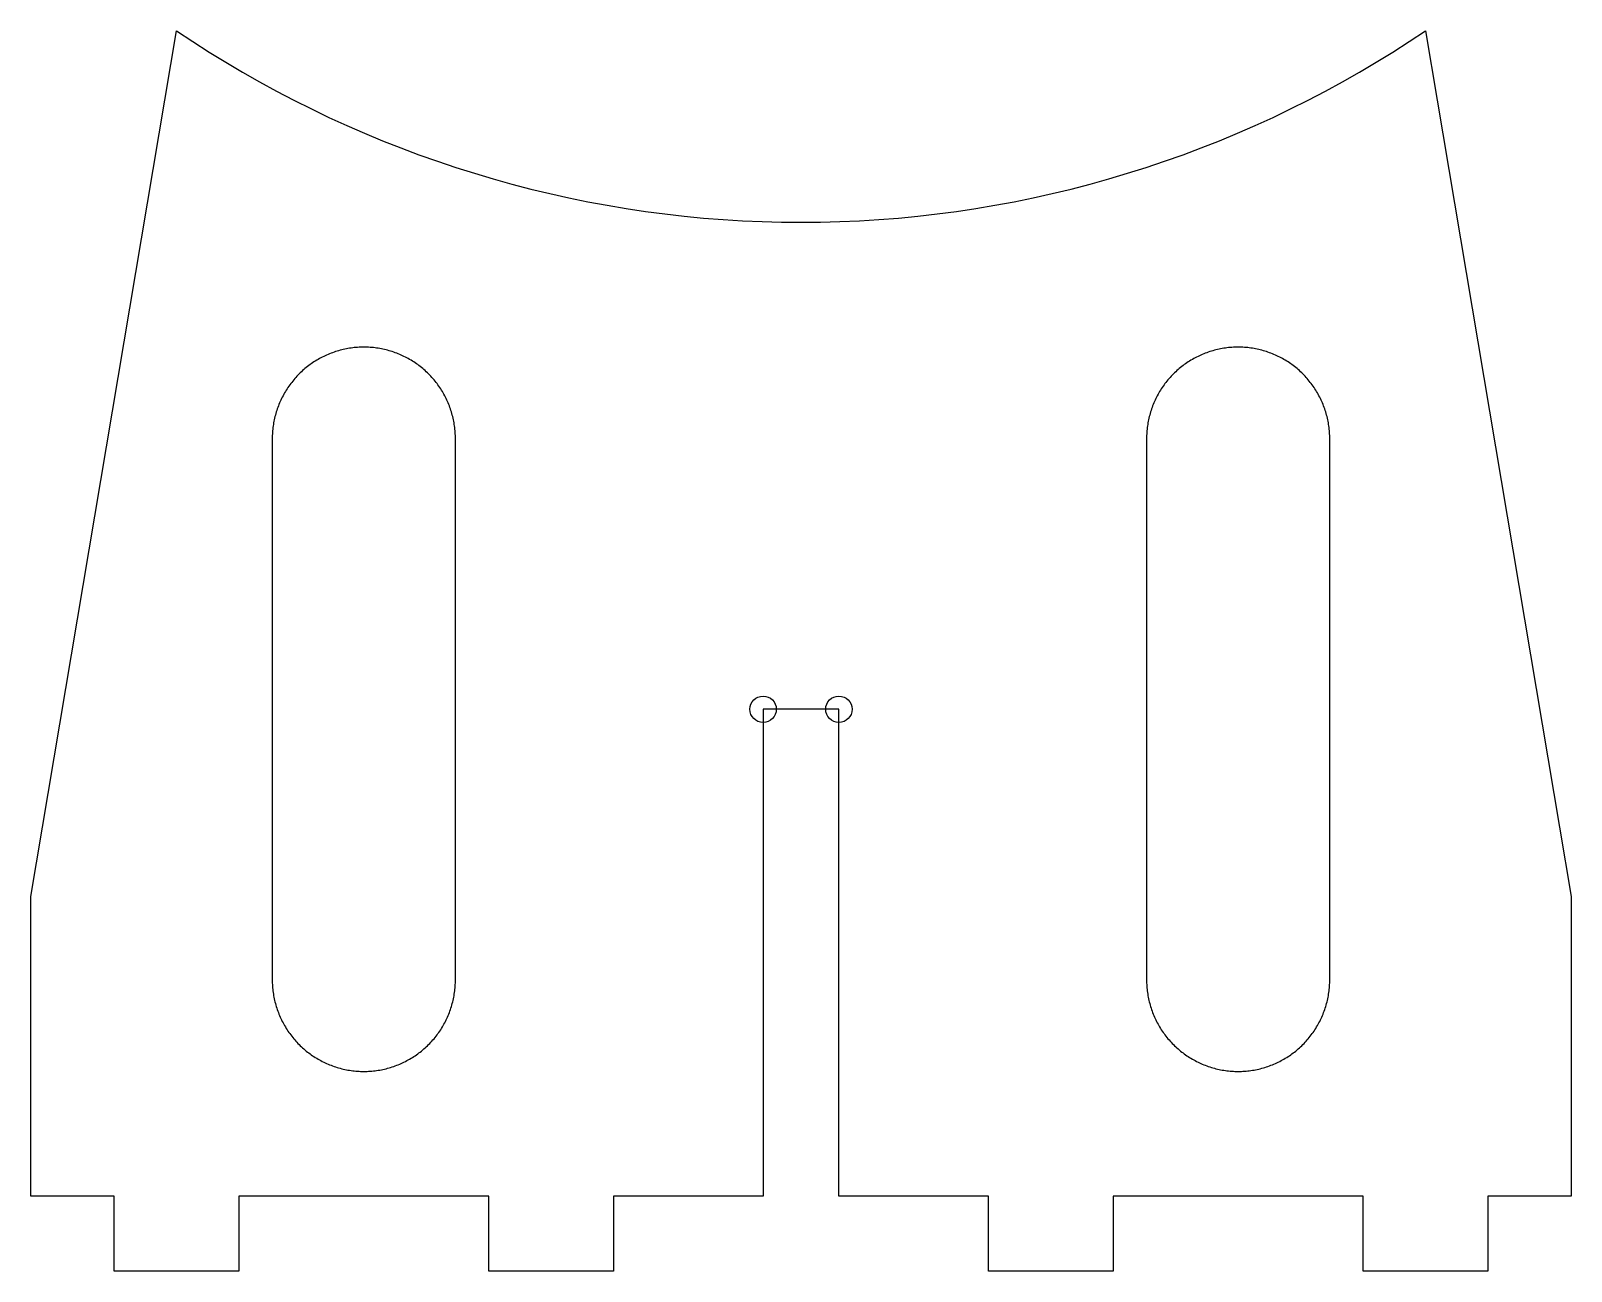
# Model space of a CAD drawing. Header units: millimetres. Extents: x -185 to 185, y 0 to 298.
import ezdxf

# ---------------------------------------------------------------- set-up
doc = ezdxf.new("R2010")
doc.units = ezdxf.units.MM
doc.layers.add('CUT', color=7, linetype='Continuous')
doc.layers.add('DOGBONE', color=1, linetype='Continuous')

msp = doc.modelspace()

# ---------------------------------------------------------------- linework, layer by layer
at = {"layer": 'CUT'}
for points in [[(0, 252), (0, 252), (4.68, 252.04), (9.36, 252.16), (14.04, 252.37), (18.72, 252.66), (23.39, 253.02), (28.05, 253.47), (32.7, 254.01), (37.34, 254.62), (41.98, 255.31), (46.59, 256.09), (51.2, 256.94), (55.79, 257.88), (60.36, 258.9), (64.91, 259.99), (69.45, 261.17), (73.96, 262.42), (78.45, 263.76), (82.91, 265.17), (87.35, 266.66), (91.77, 268.23), (96.15, 269.87), (100.51, 271.59), (104.83, 273.39), (109.12, 275.26), (113.38, 277.21), (117.61, 279.23), (121.8, 281.33), (125.95, 283.5), (130.06, 285.74), (134.13, 288.05), (138.16, 290.43), (142.15, 292.89), (146.1, 295.41), (150, 298), (150, 298), (185, 90), (185, 18), (165, 18), (165, 0), (135, 0), (135, 18), (75, 18), (75, 0), (45, 0), (45, 18), (9.1, 18), (9.1, 135), (-9.1, 135), (-9.1, 18), (-45, 18), (-45, 0), (-75, 0), (-75, 18), (-135, 18), (-135, 0), (-165, 0), (-165, 18), (-185, 18), (-185, 90), (-150, 298), (-150, 298), (-146.1, 295.41), (-142.15, 292.89), (-138.16, 290.43), (-134.13, 288.05), (-130.06, 285.74), (-125.95, 283.5), (-121.8, 281.33), (-117.61, 279.23), (-113.38, 277.21), (-109.12, 275.26), (-104.83, 273.39), (-100.51, 271.59), (-96.15, 269.87), (-91.77, 268.23), (-87.35, 266.66), (-82.91, 265.17), (-78.45, 263.76), (-73.96, 262.42), (-69.45, 261.17), (-64.91, 259.99), (-60.36, 258.9), (-55.79, 257.88), (-51.2, 256.94), (-46.59, 256.09), (-41.98, 255.31), (-37.34, 254.62), (-32.7, 254.01), (-28.05, 253.47), (-23.39, 253.02), (-18.72, 252.66), (-14.04, 252.37), (-9.36, 252.16), (-4.68, 252.04), (0, 252), (0, 252)], [(-83, 200), (-83, 200.38), (-83.01, 200.77), (-83.03, 201.15), (-83.05, 201.53), (-83.08, 201.92), (-83.12, 202.3), (-83.16, 202.68), (-83.21, 203.06), (-83.27, 203.44), (-83.33, 203.82), (-83.4, 204.2), (-83.48, 204.57), (-83.56, 204.95), (-83.65, 205.32), (-83.75, 205.69), (-83.85, 206.06), (-83.96, 206.43), (-84.08, 206.8), (-84.2, 207.16), (-84.33, 207.52), (-84.46, 207.88), (-84.6, 208.24), (-84.75, 208.6), (-84.9, 208.95), (-85.06, 209.3), (-85.23, 209.64), (-85.4, 209.99), (-85.58, 210.33), (-85.76, 210.67), (-85.95, 211), (-86.14, 211.33), (-86.34, 211.66), (-86.55, 211.98), (-86.76, 212.3), (-86.98, 212.62), (-87.2, 212.93), (-87.43, 213.24), (-87.66, 213.54), (-87.9, 213.85), (-88.15, 214.14), (-88.4, 214.43), (-88.65, 214.72), (-88.91, 215), (-89.17, 215.28), (-89.44, 215.56), (-89.72, 215.83), (-90, 216.09), (-90.28, 216.35), (-90.57, 216.6), (-90.86, 216.85), (-91.15, 217.1), (-91.46, 217.34), (-91.76, 217.57), (-92.07, 217.8), (-92.38, 218.02), (-92.7, 218.24), (-93.02, 218.45), (-93.34, 218.66), (-93.67, 218.86), (-94, 219.05), (-94.33, 219.24), (-94.67, 219.42), (-95.01, 219.6), (-95.36, 219.77), (-95.7, 219.94), (-96.05, 220.1), (-96.4, 220.25), (-96.76, 220.4), (-97.12, 220.54), (-97.48, 220.67), (-97.84, 220.8), (-98.2, 220.92), (-98.57, 221.04), (-98.94, 221.15), (-99.31, 221.25), (-99.68, 221.35), (-100.05, 221.44), (-100.43, 221.52), (-100.8, 221.6), (-101.18, 221.67), (-101.56, 221.73), (-101.94, 221.79), (-102.32, 221.84), (-102.7, 221.88), (-103.08, 221.92), (-103.47, 221.95), (-103.85, 221.97), (-104.23, 221.99), (-104.62, 222), (-105, 222), (-105.38, 222), (-105.77, 221.99), (-106.15, 221.97), (-106.53, 221.95), (-106.92, 221.92), (-107.3, 221.88), (-107.68, 221.84), (-108.06, 221.79), (-108.44, 221.73), (-108.82, 221.67), (-109.2, 221.6), (-109.57, 221.52), (-109.95, 221.44), (-110.32, 221.35), (-110.69, 221.25), (-111.06, 221.15), (-111.43, 221.04), (-111.8, 220.92), (-112.16, 220.8), (-112.52, 220.67), (-112.88, 220.54), (-113.24, 220.4), (-113.6, 220.25), (-113.95, 220.1), (-114.3, 219.94), (-114.64, 219.77), (-114.99, 219.6), (-115.33, 219.42), (-115.67, 219.24), (-116, 219.05), (-116.33, 218.86), (-116.66, 218.66), (-116.98, 218.45), (-117.3, 218.24), (-117.62, 218.02), (-117.93, 217.8), (-118.24, 217.57), (-118.54, 217.34), (-118.85, 217.1), (-119.14, 216.85), (-119.43, 216.6), (-119.72, 216.35), (-120, 216.09), (-120.28, 215.83), (-120.56, 215.56), (-120.83, 215.28), (-121.09, 215), (-121.35, 214.72), (-121.6, 214.43), (-121.85, 214.14), (-122.1, 213.85), (-122.34, 213.54), (-122.57, 213.24), (-122.8, 212.93), (-123.02, 212.62), (-123.24, 212.3), (-123.45, 211.98), (-123.66, 211.66), (-123.86, 211.33), (-124.05, 211), (-124.24, 210.67), (-124.42, 210.33), (-124.6, 209.99), (-124.77, 209.64), (-124.94, 209.3), (-125.1, 208.95), (-125.25, 208.6), (-125.4, 208.24), (-125.54, 207.88), (-125.67, 207.52), (-125.8, 207.16), (-125.92, 206.8), (-126.04, 206.43), (-126.15, 206.06), (-126.25, 205.69), (-126.35, 205.32), (-126.44, 204.95), (-126.52, 204.57), (-126.6, 204.2), (-126.67, 203.82), (-126.73, 203.44), (-126.79, 203.06), (-126.84, 202.68), (-126.88, 202.3), (-126.92, 201.92), (-126.95, 201.53), (-126.97, 201.15), (-126.99, 200.77), (-127, 200.38), (-127, 200), (-127, 70), (-127, 69.62), (-126.99, 69.23), (-126.97, 68.85), (-126.95, 68.47), (-126.92, 68.08), (-126.88, 67.7), (-126.84, 67.32), (-126.79, 66.94), (-126.73, 66.56), (-126.67, 66.18), (-126.6, 65.8), (-126.52, 65.43), (-126.44, 65.05), (-126.35, 64.68), (-126.25, 64.31), (-126.15, 63.94), (-126.04, 63.57), (-125.92, 63.2), (-125.8, 62.84), (-125.67, 62.48), (-125.54, 62.12), (-125.4, 61.76), (-125.25, 61.4), (-125.1, 61.05), (-124.94, 60.7), (-124.77, 60.36), (-124.6, 60.01), (-124.42, 59.67), (-124.24, 59.33), (-124.05, 59), (-123.86, 58.67), (-123.66, 58.34), (-123.45, 58.02), (-123.24, 57.7), (-123.02, 57.38), (-122.8, 57.07), (-122.57, 56.76), (-122.34, 56.46), (-122.1, 56.15), (-121.85, 55.86), (-121.6, 55.57), (-121.35, 55.28), (-121.09, 55), (-120.83, 54.72), (-120.56, 54.44), (-120.28, 54.17), (-120, 53.91), (-119.72, 53.65), (-119.43, 53.4), (-119.14, 53.15), (-118.85, 52.9), (-118.54, 52.66), (-118.24, 52.43), (-117.93, 52.2), (-117.62, 51.98), (-117.3, 51.76), (-116.98, 51.55), (-116.66, 51.34), (-116.33, 51.14), (-116, 50.95), (-115.67, 50.76), (-115.33, 50.58), (-114.99, 50.4), (-114.64, 50.23), (-114.3, 50.06), (-113.95, 49.9), (-113.6, 49.75), (-113.24, 49.6), (-112.88, 49.46), (-112.52, 49.33), (-112.16, 49.2), (-111.8, 49.08), (-111.43, 48.96), (-111.06, 48.85), (-110.69, 48.75), (-110.32, 48.65), (-109.95, 48.56), (-109.57, 48.48), (-109.2, 48.4), (-108.82, 48.33), (-108.44, 48.27), (-108.06, 48.21), (-107.68, 48.16), (-107.3, 48.12), (-106.92, 48.08), (-106.53, 48.05), (-106.15, 48.03), (-105.77, 48.01), (-105.38, 48), (-105, 48), (-104.62, 48), (-104.23, 48.01), (-103.85, 48.03), (-103.47, 48.05), (-103.08, 48.08), (-102.7, 48.12), (-102.32, 48.16), (-101.94, 48.21), (-101.56, 48.27), (-101.18, 48.33), (-100.8, 48.4), (-100.43, 48.48), (-100.05, 48.56), (-99.68, 48.65), (-99.31, 48.75), (-98.94, 48.85), (-98.57, 48.96), (-98.2, 49.08), (-97.84, 49.2), (-97.48, 49.33), (-97.12, 49.46), (-96.76, 49.6), (-96.4, 49.75), (-96.05, 49.9), (-95.7, 50.06), (-95.36, 50.23), (-95.01, 50.4), (-94.67, 50.58), (-94.33, 50.76), (-94, 50.95), (-93.67, 51.14), (-93.34, 51.34), (-93.02, 51.55), (-92.7, 51.76), (-92.38, 51.98), (-92.07, 52.2), (-91.76, 52.43), (-91.46, 52.66), (-91.15, 52.9), (-90.86, 53.15), (-90.57, 53.4), (-90.28, 53.65), (-90, 53.91), (-89.72, 54.17), (-89.44, 54.44), (-89.17, 54.72), (-88.91, 55), (-88.65, 55.28), (-88.4, 55.57), (-88.15, 55.86), (-87.9, 56.15), (-87.66, 56.46), (-87.43, 56.76), (-87.2, 57.07), (-86.98, 57.38), (-86.76, 57.7), (-86.55, 58.02), (-86.34, 58.34), (-86.14, 58.67), (-85.95, 59), (-85.76, 59.33), (-85.58, 59.67), (-85.4, 60.01), (-85.23, 60.36), (-85.06, 60.7), (-84.9, 61.05), (-84.75, 61.4), (-84.6, 61.76), (-84.46, 62.12), (-84.33, 62.48), (-84.2, 62.84), (-84.08, 63.2), (-83.96, 63.57), (-83.85, 63.94), (-83.75, 64.31), (-83.65, 64.68), (-83.56, 65.05), (-83.48, 65.43), (-83.4, 65.8), (-83.33, 66.18), (-83.27, 66.56), (-83.21, 66.94), (-83.16, 67.32), (-83.12, 67.7), (-83.08, 68.08), (-83.05, 68.47), (-83.03, 68.85), (-83.01, 69.23), (-83, 69.62), (-83, 70)], [(127, 200), (127, 200.38), (126.99, 200.77), (126.97, 201.15), (126.95, 201.53), (126.92, 201.92), (126.88, 202.3), (126.84, 202.68), (126.79, 203.06), (126.73, 203.44), (126.67, 203.82), (126.6, 204.2), (126.52, 204.57), (126.44, 204.95), (126.35, 205.32), (126.25, 205.69), (126.15, 206.06), (126.04, 206.43), (125.92, 206.8), (125.8, 207.16), (125.67, 207.52), (125.54, 207.88), (125.4, 208.24), (125.25, 208.6), (125.1, 208.95), (124.94, 209.3), (124.77, 209.64), (124.6, 209.99), (124.42, 210.33), (124.24, 210.67), (124.05, 211), (123.86, 211.33), (123.66, 211.66), (123.45, 211.98), (123.24, 212.3), (123.02, 212.62), (122.8, 212.93), (122.57, 213.24), (122.34, 213.54), (122.1, 213.85), (121.85, 214.14), (121.6, 214.43), (121.35, 214.72), (121.09, 215), (120.83, 215.28), (120.56, 215.56), (120.28, 215.83), (120, 216.09), (119.72, 216.35), (119.43, 216.6), (119.14, 216.85), (118.85, 217.1), (118.54, 217.34), (118.24, 217.57), (117.93, 217.8), (117.62, 218.02), (117.3, 218.24), (116.98, 218.45), (116.66, 218.66), (116.33, 218.86), (116, 219.05), (115.67, 219.24), (115.33, 219.42), (114.99, 219.6), (114.64, 219.77), (114.3, 219.94), (113.95, 220.1), (113.6, 220.25), (113.24, 220.4), (112.88, 220.54), (112.52, 220.67), (112.16, 220.8), (111.8, 220.92), (111.43, 221.04), (111.06, 221.15), (110.69, 221.25), (110.32, 221.35), (109.95, 221.44), (109.57, 221.52), (109.2, 221.6), (108.82, 221.67), (108.44, 221.73), (108.06, 221.79), (107.68, 221.84), (107.3, 221.88), (106.92, 221.92), (106.53, 221.95), (106.15, 221.97), (105.77, 221.99), (105.38, 222), (105, 222), (104.62, 222), (104.23, 221.99), (103.85, 221.97), (103.47, 221.95), (103.08, 221.92), (102.7, 221.88), (102.32, 221.84), (101.94, 221.79), (101.56, 221.73), (101.18, 221.67), (100.8, 221.6), (100.43, 221.52), (100.05, 221.44), (99.68, 221.35), (99.31, 221.25), (98.94, 221.15), (98.57, 221.04), (98.2, 220.92), (97.84, 220.8), (97.48, 220.67), (97.12, 220.54), (96.76, 220.4), (96.4, 220.25), (96.05, 220.1), (95.7, 219.94), (95.36, 219.77), (95.01, 219.6), (94.67, 219.42), (94.33, 219.24), (94, 219.05), (93.67, 218.86), (93.34, 218.66), (93.02, 218.45), (92.7, 218.24), (92.38, 218.02), (92.07, 217.8), (91.76, 217.57), (91.46, 217.34), (91.15, 217.1), (90.86, 216.85), (90.57, 216.6), (90.28, 216.35), (90, 216.09), (89.72, 215.83), (89.44, 215.56), (89.17, 215.28), (88.91, 215), (88.65, 214.72), (88.4, 214.43), (88.15, 214.14), (87.9, 213.85), (87.66, 213.54), (87.43, 213.24), (87.2, 212.93), (86.98, 212.62), (86.76, 212.3), (86.55, 211.98), (86.34, 211.66), (86.14, 211.33), (85.95, 211), (85.76, 210.67), (85.58, 210.33), (85.4, 209.99), (85.23, 209.64), (85.06, 209.3), (84.9, 208.95), (84.75, 208.6), (84.6, 208.24), (84.46, 207.88), (84.33, 207.52), (84.2, 207.16), (84.08, 206.8), (83.96, 206.43), (83.85, 206.06), (83.75, 205.69), (83.65, 205.32), (83.56, 204.95), (83.48, 204.57), (83.4, 204.2), (83.33, 203.82), (83.27, 203.44), (83.21, 203.06), (83.16, 202.68), (83.12, 202.3), (83.08, 201.92), (83.05, 201.53), (83.03, 201.15), (83.01, 200.77), (83, 200.38), (83, 200), (83, 70), (83, 69.62), (83.01, 69.23), (83.03, 68.85), (83.05, 68.47), (83.08, 68.08), (83.12, 67.7), (83.16, 67.32), (83.21, 66.94), (83.27, 66.56), (83.33, 66.18), (83.4, 65.8), (83.48, 65.43), (83.56, 65.05), (83.65, 64.68), (83.75, 64.31), (83.85, 63.94), (83.96, 63.57), (84.08, 63.2), (84.2, 62.84), (84.33, 62.48), (84.46, 62.12), (84.6, 61.76), (84.75, 61.4), (84.9, 61.05), (85.06, 60.7), (85.23, 60.36), (85.4, 60.01), (85.58, 59.67), (85.76, 59.33), (85.95, 59), (86.14, 58.67), (86.34, 58.34), (86.55, 58.02), (86.76, 57.7), (86.98, 57.38), (87.2, 57.07), (87.43, 56.76), (87.66, 56.46), (87.9, 56.15), (88.15, 55.86), (88.4, 55.57), (88.65, 55.28), (88.91, 55), (89.17, 54.72), (89.44, 54.44), (89.72, 54.17), (90, 53.91), (90.28, 53.65), (90.57, 53.4), (90.86, 53.15), (91.15, 52.9), (91.46, 52.66), (91.76, 52.43), (92.07, 52.2), (92.38, 51.98), (92.7, 51.76), (93.02, 51.55), (93.34, 51.34), (93.67, 51.14), (94, 50.95), (94.33, 50.76), (94.67, 50.58), (95.01, 50.4), (95.36, 50.23), (95.7, 50.06), (96.05, 49.9), (96.4, 49.75), (96.76, 49.6), (97.12, 49.46), (97.48, 49.33), (97.84, 49.2), (98.2, 49.08), (98.57, 48.96), (98.94, 48.85), (99.31, 48.75), (99.68, 48.65), (100.05, 48.56), (100.43, 48.48), (100.8, 48.4), (101.18, 48.33), (101.56, 48.27), (101.94, 48.21), (102.32, 48.16), (102.7, 48.12), (103.08, 48.08), (103.47, 48.05), (103.85, 48.03), (104.23, 48.01), (104.62, 48), (105, 48), (105.38, 48), (105.77, 48.01), (106.15, 48.03), (106.53, 48.05), (106.92, 48.08), (107.3, 48.12), (107.68, 48.16), (108.06, 48.21), (108.44, 48.27), (108.82, 48.33), (109.2, 48.4), (109.57, 48.48), (109.95, 48.56), (110.32, 48.65), (110.69, 48.75), (111.06, 48.85), (111.43, 48.96), (111.8, 49.08), (112.16, 49.2), (112.52, 49.33), (112.88, 49.46), (113.24, 49.6), (113.6, 49.75), (113.95, 49.9), (114.3, 50.06), (114.64, 50.23), (114.99, 50.4), (115.33, 50.58), (115.67, 50.76), (116, 50.95), (116.33, 51.14), (116.66, 51.34), (116.98, 51.55), (117.3, 51.76), (117.62, 51.98), (117.93, 52.2), (118.24, 52.43), (118.54, 52.66), (118.85, 52.9), (119.14, 53.15), (119.43, 53.4), (119.72, 53.65), (120, 53.91), (120.28, 54.17), (120.56, 54.44), (120.83, 54.72), (121.09, 55), (121.35, 55.28), (121.6, 55.57), (121.85, 55.86), (122.1, 56.15), (122.34, 56.46), (122.57, 56.76), (122.8, 57.07), (123.02, 57.38), (123.24, 57.7), (123.45, 58.02), (123.66, 58.34), (123.86, 58.67), (124.05, 59), (124.24, 59.33), (124.42, 59.67), (124.6, 60.01), (124.77, 60.36), (124.94, 60.7), (125.1, 61.05), (125.25, 61.4), (125.4, 61.76), (125.54, 62.12), (125.67, 62.48), (125.8, 62.84), (125.92, 63.2), (126.04, 63.57), (126.15, 63.94), (126.25, 64.31), (126.35, 64.68), (126.44, 65.05), (126.52, 65.43), (126.6, 65.8), (126.67, 66.18), (126.73, 66.56), (126.79, 66.94), (126.84, 67.32), (126.88, 67.7), (126.92, 68.08), (126.95, 68.47), (126.97, 68.85), (126.99, 69.23), (127, 69.62), (127, 70)]]:
    msp.add_lwpolyline(points, close=True, dxfattribs=at)
at = {"layer": 'DOGBONE'}
for centre in [(-9.1, 135), (9.1, 135)]:
    msp.add_circle(centre, 3.17, dxfattribs=at)

doc.saveas('drawing.dxf')
